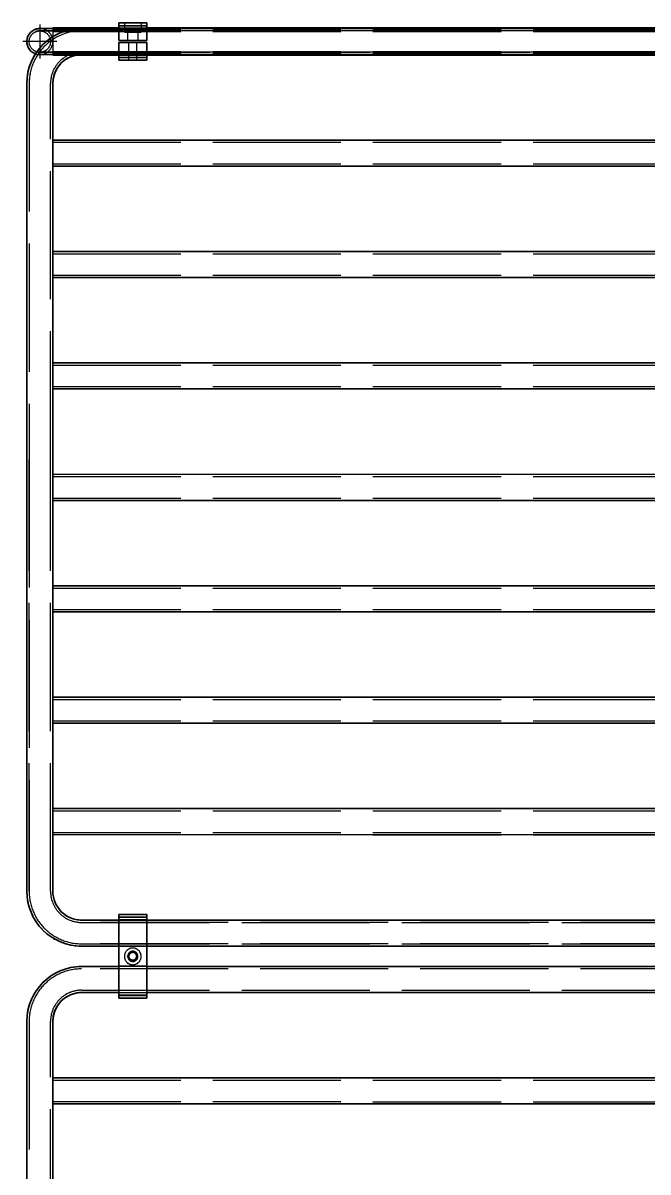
# Model space of a CAD drawing. Header units: millimetres. Extents: x -73083 to 81340, y -6859 to 6812.
# Drawn here: x -64102 to -63428, y 3284 to 4521 of the extents above; entities that cross this region are included whole.
import ezdxf

# ---------------------------------------------------------------- set-up
doc = ezdxf.new("R2010")
doc.units = ezdxf.units.MM
doc.linetypes.add('AM_ISO02W050', pattern=[7.5, 6, -1.5])
doc.linetypes.add('AM_ISO08W050', pattern=[18, 12, -1.5, 3, -1.5])
doc.layers.add('AM_7', color=2, linetype='AM_ISO08W050', lineweight=25)
doc.layers.add('AM_HID', color=1, linetype='AM_ISO02W050', lineweight=25)

msp = doc.modelspace()

# ---------------------------------------------------------------- linework, layer by layer
at = {"color": 7, "lineweight": 35, "ltscale": 23}
for p, q in [((-63998.32048, 4520.763), (-63998.32048, 4517.763)), ((-63968.32048, 4520.763), (-63998.32048, 4520.763)), ((-63998.32048, 4517.763), (-63968.32048, 4517.763)), ((-63998.32048, 4517.763), (-63998.32048, 4501.763)), ((-63968.32048, 4517.763), (-63968.32048, 4520.763)), ((-63968.32048, 4501.763), (-63968.32048, 4517.763)), ((-64083.57487, 4514.76397), (-64038.44499, 4514.76348)), ((-64069.44303, 4515.40118), (-64069.44303, 4514.76983)), ((-64069.44303, 4515.40118), (-63998.31901, 4515.40069)), ((-63998.32048, 4514.763), (-64038.44499, 4514.76348)), ((-63998.32048, 4514.763), (-64038.44499, 4514.76348)), ((-63998.32096, 4514.76983), (-64038.44401, 4514.76983)), ((-63016.43864, 4514.76348), (-63968.32096, 4514.76934)), ((-63016.43815, 4514.75714), (-63968.32048, 4514.763)), ((-63016.43766, 4514.75714), (-63968.32048, 4514.763)), ((-63968.31901, 4515.4002), (-63016.43913, 4515.39434)), ((-63998.32048, 4499.763), (-63998.32096, 4483.763)), ((-63998.32048, 4501.763), (-63968.32048, 4501.763)), ((-63968.32048, 4499.763), (-63998.32048, 4499.763)), ((-63968.32096, 4483.763), (-63968.32048, 4499.763)), ((-64044.74382, 4486.11602), (-63998.31999, 4486.11602)), ((-64044.70524, 4486.12481), (-63998.32096, 4486.12432)), ((-64038.44499, 4486.76348), (-63998.32096, 4486.763)), ((-63968.32096, 4483.763), (-63998.32096, 4483.763)), ((-63998.32096, 4483.763), (-63998.32096, 4480.763)), ((-63998.32096, 4480.763), (-63968.32096, 4480.763)), ((-63968.32096, 4486.763), (-63228.44499, 4486.75811)), ((-63968.32096, 4486.12432), (-63016.43815, 4486.11846)), ((-63968.32096, 4480.763), (-63968.32096, 4483.763)), ((-63968.31999, 4486.11553), (-63016.43864, 4486.10968)), ((-64097.44548, 4455.76397), (-64097.44792, 4050.76373)), ((-64069.44548, 4455.76348), (-64069.44596, 4394.74981)), ((-64069.44206, 4455.76348), (-64069.44206, 4394.76202)), ((-64069.44596, 4394.76446), (-64069.44596, 4366.76446)), ((-64069.44596, 4394.76446), (-63016.43766, 4394.75811)), ((-64069.44206, 4394.76446), (-63016.44059, 4394.75762)), ((-64069.44596, 4366.77911), (-64069.44645, 4274.74981)), ((-64069.44596, 4366.76446), (-63016.43766, 4366.75811)), ((-64069.44206, 4366.76202), (-64069.44303, 4274.76202)), ((-64069.44645, 4274.76446), (-64069.44694, 4246.76446)), ((-64069.44645, 4274.76446), (-63016.43766, 4274.75811)), ((-64069.44303, 4274.76446), (-63016.44059, 4274.75762)), ((-64069.44694, 4246.77911), (-64069.44694, 4154.75006)), ((-64069.44694, 4246.76446), (-63016.43766, 4246.75811)), ((-64069.44303, 4246.76202), (-64069.44352, 4154.76202)), ((-64069.44694, 4154.7647), (-64069.44743, 4126.7647)), ((-64069.44694, 4154.7647), (-63016.43766, 4154.75811)), ((-64069.44352, 4154.76446), (-63016.44059, 4154.75787)), ((-64069.44743, 4126.77911), (-64069.44792, 4050.76348)), ((-64069.44743, 4126.7647), (-63016.43766, 4126.75811)), ((-64069.44401, 4126.76202), (-64069.44401, 4050.76348)), ((-64097.45085, 3585.76373), (-64097.44792, 4050.76373)), ((-64069.44792, 4034.75006), (-64069.44792, 4050.76348)), ((-64069.44401, 4034.76202), (-64069.44401, 4050.76348)), ((-64069.44792, 4034.7647), (-64069.44792, 4006.7647)), ((-64069.44792, 4034.7647), (-63016.43766, 4034.75811)), ((-64069.44401, 4034.76446), (-63016.44059, 4034.75787)), ((-64069.44889, 3914.75006), (-64069.44792, 4006.77911)), ((-64069.44792, 4006.7647), (-63016.43766, 4006.75811)), ((-64069.44499, 3914.76202), (-64069.4445, 4006.76202)), ((-64069.44889, 3914.7647), (-64069.44889, 3886.7647)), ((-64069.44889, 3914.7647), (-63016.43766, 3914.75811)), ((-64069.44499, 3914.76446), (-63016.44059, 3914.75787)), ((-64069.44987, 3794.75006), (-64069.44889, 3886.77911)), ((-64069.44889, 3886.7647), (-63016.43766, 3886.75811)), ((-64069.44596, 3794.76202), (-64069.44499, 3886.76202)), ((-64069.44987, 3794.7647), (-64069.44987, 3766.7647)), ((-64069.44987, 3794.7647), (-63016.43766, 3794.75811)), ((-64069.44596, 3794.76446), (-63016.44059, 3794.75787)), ((-64069.45036, 3674.75006), (-64069.44987, 3766.77911)), ((-64069.44987, 3766.7647), (-63016.43766, 3766.75811)), ((-64069.44694, 3674.76202), (-64069.44596, 3766.76202)), ((-64069.45036, 3674.7647), (-64069.45036, 3646.7647)), ((-64069.45036, 3674.7647), (-63016.43766, 3674.75811)), ((-64069.44694, 3674.76446), (-63064.42546, 3674.75811)), ((-64069.45085, 3585.76348), (-64069.45036, 3646.77911)), ((-64069.45036, 3646.7647), (-63016.43766, 3646.75811)), ((-64069.44694, 3585.76348), (-64069.44694, 3646.76202)), ((-64038.45085, 3554.76348), (-63998.32194, 3554.76324)), ((-64038.44743, 3554.76324), (-63998.31803, 3554.763)), ((-63998.32194, 3557.8421), (-63998.32243, 3473.84283)), ((-63968.32194, 3560.82989), (-63998.32194, 3560.83013)), ((-63998.32194, 3560.83013), (-63998.32194, 3557.8421)), ((-63998.32194, 3557.8421), (-63968.32194, 3557.84185)), ((-63968.31803, 3560.8294), (-63998.31803, 3560.82965)), ((-63968.32243, 3473.84259), (-63968.32194, 3557.84185)), ((-63968.32194, 3557.84185), (-63968.32194, 3560.82989)), ((-63968.32194, 3554.763), (-63016.43766, 3554.75689)), ((-63968.31803, 3554.76275), (-63064.42595, 3554.75714)), ((-63998.32194, 3526.76324), (-64038.45134, 3526.76348)), ((-63016.43766, 3526.75689), (-63968.32194, 3526.763)), ((-63998.32194, 3504.76422), (-64038.45134, 3504.76446)), ((-63998.32487, 3504.763), (-64038.44792, 3504.76324)), ((-63016.44059, 3504.75689), (-63968.32487, 3504.76275)), ((-63016.43766, 3504.75811), (-63968.32194, 3504.76422)), ((-64038.45182, 3476.76446), (-63998.32243, 3476.76422)), ((-63968.32243, 3476.76422), (-63228.45182, 3476.75958)), ((-63998.32243, 3473.84283), (-63998.32243, 3470.83087)), ((-63968.32243, 3473.84259), (-63998.32243, 3473.84283)), ((-63998.32243, 3470.83087), (-63968.32243, 3470.83062)), ((-63998.32243, 3470.83087), (-63998.32243, 3470.76763)), ((-63998.32243, 3470.76763), (-63968.32243, 3470.76739)), ((-63968.32243, 3470.75958), (-63998.32243, 3470.75982)), ((-63998.32243, 3470.75982), (-63998.32243, 3470.69659)), ((-63968.32243, 3470.69635), (-63998.32243, 3470.69659)), ((-63968.32243, 3470.83062), (-63968.32243, 3473.84259)), ((-63968.32243, 3470.76739), (-63968.32243, 3470.83062)), ((-63968.32243, 3470.69635), (-63968.32243, 3470.75958)), ((-64097.45182, 3445.76495), (-64097.45427, 3040.76495)), ((-64069.45182, 3445.7647), (-64069.45182, 3384.75103)), ((-64069.44841, 3445.76348), (-64069.44889, 3384.76324)), ((-64069.45182, 3384.76568), (-64069.45231, 3356.76568)), ((-64069.45182, 3384.76568), (-63016.43766, 3384.75909)), ((-64069.44889, 3384.76446), (-63016.44059, 3384.75787)), ((-64069.45231, 3356.78033), (-64069.4528, 3264.75103)), ((-64069.45231, 3356.76568), (-63016.43766, 3356.75909)), ((-64069.44889, 3356.76324), (-64069.44987, 3264.76324))]:
    msp.add_line(p, q, dxfattribs=at)
for points in [[(-64038.44401, 4514.76983), (-64083.09538, 4514.76983), (-64084.39909, 4514.73712), (-64085.35026, 4514.63946), (-64086.29216, 4514.47686), (-64087.22087, 4514.25079), (-64088.13249, 4513.96173), (-64088.80143, 4513.7044)], [(-64083.08464, 4514.763), (-64083.79264, 4514.75567), (-64084.7487, 4514.70147), (-64085.64518, 4514.58819), (-64086.52165, 4514.41973)]]:
    msp.add_lwpolyline(points, dxfattribs=at)
for centre, radius, start, end in [((-64038.44548, 4455.76348), 59, 89.9996405, 179.99963618), ((-64083.44499, 4500.76397), 14, 85.47106116, 247.50970086), ((-64083.44401, 4500.76593), 14.00218, 247.50993309, 250.42280386), ((-64083.44303, 4500.75762), 14.00222, 247.50993309, 250.40038718), ((-64038.44548, 4455.76348), 31, 89.9996405, 179.99963618), ((-64038.44206, 4455.763), 31, 110.32359238, 179.99963618), ((-64038.45085, 3585.76348), 59, 179.99963618, 269.99964233), ((-64038.45085, 3585.76348), 31, 179.99963618, 269.99964233), ((-64038.44694, 3585.76324), 31, 179.99963618, 269.99964233), ((-64038.45182, 3445.76446), 59, 89.9996405, 179.99963618), ((-64038.44841, 3445.76324), 59, 89.9996405, 101.39852272), ((-64038.45182, 3445.76446), 31, 89.9996405, 179.99963618), ((-64038.44841, 3445.76324), 31, 101.40122747, 179.99963618)]:
    msp.add_arc(centre, radius, start, end, dxfattribs=at)
for centre, start_param, end_param in [((-63983.32194, 3515.84234), 3.1413655921, 6.2829582457), ((-63983.32194, 3515.84234), 6.2829582457, 9.4245508993), ((-63983.32194, 3515.76715), 3.1504321247, 6.2747137775), ((-63983.31852, 3515.84161), 6.2829582457, 8.1549358482), ((-63983.31852, 3515.76666), 5.0148764298, 6.2747137818)]:
    msp.add_ellipse(centre, major_axis=(-4.33789, -0.00098), ratio=0.9999921869, start_param=start_param, end_param=end_param, dxfattribs=at)
at = {"layer": 'AM_7', "ltscale": 23}
for p, q in [((-64083.44499, 4518.96417), (-64083.44499, 4482.56427)), ((-64065.24479, 4500.76397), (-64101.6447, 4500.76397))]:
    msp.add_line(p, q, dxfattribs=at)
at = {"layer": 'AM_HID', "ltscale": 23}
for p, q in [((-63968.32048, 4517.763), (-63998.32048, 4517.763)), ((-63998.3195, 4517.76983), (-63968.3195, 4517.76934)), ((-63968.3195, 4517.76934), (-63998.3195, 4517.76934)), ((-63998.31852, 4517.76104), (-63968.31852, 4517.76104)), ((-63968.31852, 4517.76104), (-63998.31852, 4517.76104)), ((-63998.31803, 4517.75958), (-63968.31803, 4517.75958)), ((-63968.31755, 4517.75909), (-63998.31755, 4517.75958)), ((-63998.31706, 4517.763), (-63968.31706, 4517.763)), ((-63968.31706, 4517.763), (-63998.31706, 4517.763)), ((-63992.32048, 4520.763), (-63992.32048, 4510.763)), ((-63992.3195, 4520.76934), (-63992.3195, 4510.76934)), ((-63992.31852, 4520.76104), (-63992.31852, 4510.76104)), ((-63992.31755, 4520.75958), (-63992.31803, 4510.75958)), ((-63992.31706, 4520.763), (-63992.31706, 4510.763)), ((-63974.32048, 4520.763), (-63974.32048, 4510.763)), ((-63974.3195, 4520.76934), (-63974.3195, 4510.76934)), ((-63974.31852, 4520.76104), (-63974.31852, 4510.76104)), ((-63974.31755, 4520.75958), (-63974.31803, 4510.75958)), ((-63974.31706, 4520.763), (-63974.31706, 4510.763)), ((-64038.44108, 4514.763), (-64083.08464, 4514.763)), ((-64069.4445, 4514.12481), (-64069.44499, 4500.12481)), ((-64069.4445, 4514.12579), (-62988.4445, 4514.11895)), ((-64069.4445, 4514.12481), (-62988.4445, 4514.11798)), ((-64069.4445, 4511.62579), (-62988.4445, 4511.61895)), ((-64069.4445, 4511.62481), (-62988.4445, 4511.61798)), ((-64069.44401, 4514.12969), (-62988.44401, 4514.12286)), ((-64069.44401, 4514.12872), (-62988.44401, 4514.12188)), ((-64069.44401, 4514.12823), (-62988.44401, 4514.12139)), ((-64069.44401, 4514.12725), (-62988.44401, 4514.12042)), ((-64069.44401, 4514.12628), (-62988.4445, 4514.11944)), ((-64069.44401, 4511.62969), (-62988.44401, 4511.62286)), ((-64069.44401, 4511.62872), (-62988.44401, 4511.62188)), ((-64069.44401, 4511.62823), (-62988.44401, 4511.62139)), ((-64069.44401, 4511.62725), (-62988.44401, 4511.62042)), ((-64069.44401, 4511.62628), (-62988.4445, 4511.61944)), ((-64069.44401, 4511.61651), (-62988.44352, 4511.60968)), ((-64069.44352, 4514.11798), (-62988.44352, 4514.11114)), ((-64069.44352, 4514.117), (-62988.44352, 4514.11016)), ((-64069.44352, 4514.11651), (-62988.44352, 4514.10968)), ((-64069.44352, 4511.61798), (-62988.44352, 4511.61114)), ((-64069.44352, 4511.617), (-62988.44352, 4511.61016)), ((-64069.44303, 4515.40069), (-62988.44303, 4515.39385)), ((-64069.44303, 4515.40069), (-62988.44303, 4515.39385)), ((-64069.44303, 4515.4002), (-62988.44303, 4515.39337)), ((-64069.44303, 4515.4002), (-62988.44303, 4515.39337)), ((-64069.44303, 4514.76983), (-64069.44303, 4514.12921)), ((-64069.44303, 4514.12139), (-62988.44303, 4514.11456)), ((-64069.44303, 4514.12042), (-62988.44303, 4514.11358)), ((-64069.44303, 4514.11944), (-62988.44303, 4514.1126)), ((-64069.44303, 4514.11895), (-62988.44303, 4514.11212)), ((-64069.44303, 4512.90118), (-62988.44303, 4512.89434)), ((-64069.44303, 4512.90069), (-62988.44303, 4512.89385)), ((-64069.44303, 4512.90069), (-62988.44303, 4512.89385)), ((-64069.44303, 4512.9002), (-62988.44303, 4512.89337)), ((-64069.44303, 4512.9002), (-62988.44303, 4512.89337)), ((-64069.44303, 4511.62139), (-62988.44303, 4511.61456)), ((-64069.44303, 4511.62042), (-62988.44303, 4511.61358)), ((-64069.44303, 4511.61944), (-62988.44303, 4511.6126)), ((-64069.44303, 4511.61895), (-62988.44303, 4511.61212)), ((-64069.44255, 4515.4002), (-62988.44255, 4515.39337)), ((-64069.44255, 4515.39971), (-62988.44255, 4515.39288)), ((-64069.44255, 4512.9002), (-62988.44255, 4512.89337)), ((-64069.44255, 4512.89971), (-62988.44255, 4512.89288)), ((-64069.44206, 4514.12091), (-62988.44206, 4514.11407)), ((-64069.44206, 4511.62091), (-62988.44206, 4511.61407)), ((-64069.44157, 4514.12286), (-62988.44157, 4514.11602)), ((-64069.44157, 4514.12237), (-62988.44157, 4514.11553)), ((-64069.44157, 4514.12139), (-62988.44157, 4514.11505)), ((-64069.44157, 4511.62286), (-62988.44157, 4511.61602)), ((-64069.44157, 4511.62237), (-62988.44157, 4511.61553)), ((-64069.44157, 4511.62139), (-62988.44157, 4511.61505)), ((-62845.4445, 4512.25616), (-64038.44499, 4512.26348)), ((-62845.44499, 4512.25616), (-64038.44499, 4512.26348)), ((-62845.44401, 4514.74737), (-64038.44401, 4514.75518)), ((-62845.44401, 4512.26251), (-64038.44401, 4512.26983)), ((-62845.44401, 4512.24737), (-64038.44401, 4512.25518)), ((-62845.44303, 4514.75372), (-64038.44303, 4514.76153)), ((-62845.44303, 4514.75372), (-64038.44303, 4514.76153)), ((-62845.44303, 4512.25372), (-64038.44303, 4512.26153)), ((-62845.44303, 4512.25372), (-64038.44303, 4512.26153)), ((-62845.44255, 4514.75225), (-64038.44255, 4514.75958)), ((-62845.44255, 4512.25225), (-64038.44255, 4512.25958)), ((-62845.44206, 4514.75225), (-64038.44206, 4514.75958)), ((-62845.44206, 4512.25225), (-64038.44206, 4512.25958)), ((-62845.44108, 4514.75567), (-64038.44108, 4514.763)), ((-62845.44108, 4514.75518), (-64038.44108, 4514.763)), ((-62845.44108, 4512.25567), (-64038.44108, 4512.263)), ((-62845.44108, 4512.25518), (-64038.44108, 4512.263)), ((-63968.32096, 4514.76934), (-63998.32096, 4514.76983)), ((-63968.32048, 4515.263), (-63998.32048, 4515.263)), ((-63968.32048, 4515.263), (-63998.32048, 4515.263)), ((-63968.32048, 4514.763), (-63998.32048, 4514.763)), ((-63968.32048, 4514.763), (-63998.32048, 4514.763)), ((-63968.3195, 4515.26934), (-63998.3195, 4515.26983)), ((-63968.3195, 4515.26934), (-63998.3195, 4515.26934)), ((-63998.31901, 4515.40069), (-63968.31901, 4515.4002)), ((-63968.31852, 4515.26104), (-63998.31852, 4515.26104)), ((-63968.31852, 4515.26104), (-63998.31852, 4515.26104)), ((-63968.31803, 4515.25958), (-63998.31803, 4515.25958)), ((-63968.31803, 4515.25909), (-63998.31803, 4515.25958)), ((-63968.31706, 4515.263), (-63998.31706, 4515.263)), ((-63968.31706, 4515.263), (-63998.31706, 4515.263)), ((-63992.32048, 4510.763), (-63974.32048, 4510.763)), ((-63988.82048, 4510.763), (-63988.82048, 4501.763)), ((-63988.8195, 4510.76934), (-63988.8195, 4501.76934)), ((-63988.81852, 4510.76104), (-63988.81901, 4501.76104)), ((-63988.81803, 4510.75958), (-63988.81803, 4501.75958)), ((-63988.81706, 4510.763), (-63988.81706, 4501.763)), ((-63977.82048, 4510.763), (-63977.82048, 4501.763)), ((-63977.8195, 4510.76934), (-63977.8195, 4501.76934)), ((-63977.81852, 4510.76104), (-63977.81901, 4501.76104)), ((-63977.81803, 4510.75958), (-63977.81803, 4501.75958)), ((-63977.81706, 4510.763), (-63977.81706, 4501.763)), ((-64069.44499, 4500.12481), (-64069.44499, 4486.12481)), ((-63987.65886, 4480.763), (-63987.65886, 4499.763)), ((-63987.65788, 4480.76934), (-63987.65788, 4499.76934)), ((-63987.6569, 4480.76104), (-63987.6569, 4499.76104)), ((-63987.65593, 4480.75958), (-63987.65593, 4499.75958)), ((-63987.65544, 4480.763), (-63987.65495, 4499.763)), ((-63978.98259, 4480.763), (-63978.98259, 4499.763)), ((-63978.98161, 4480.76934), (-63978.98161, 4499.76934)), ((-63978.98112, 4480.76104), (-63978.98063, 4499.76104)), ((-63978.98014, 4480.75958), (-63978.98014, 4499.75958)), ((-63978.97917, 4480.763), (-63978.97917, 4499.763)), ((-64069.44499, 4488.62481), (-62988.44499, 4488.61798)), ((-64069.44499, 4486.12481), (-64044.70524, 4486.12481)), ((-64069.4445, 4488.62725), (-62988.4445, 4488.62042)), ((-64069.4445, 4488.62628), (-62988.4445, 4488.61944)), ((-64069.4445, 4488.62579), (-62988.4445, 4488.61895)), ((-64069.4445, 4486.12725), (-62988.4445, 4486.12042)), ((-64069.4445, 4486.12628), (-62988.4445, 4486.11944)), ((-64069.4445, 4486.12579), (-62988.4445, 4486.11895)), ((-64069.44401, 4488.62969), (-62988.44401, 4488.62286)), ((-64069.44401, 4488.62872), (-62988.44401, 4488.62188)), ((-64069.44401, 4488.62823), (-62988.44401, 4488.62139)), ((-64069.44401, 4488.617), (-62988.44352, 4488.61016)), ((-64069.44401, 4488.61651), (-62988.44401, 4488.60968)), ((-64069.44401, 4486.12969), (-62988.44401, 4486.12286)), ((-64069.44401, 4486.12872), (-62988.44401, 4486.12188)), ((-64069.44401, 4486.12823), (-62988.44401, 4486.12139)), ((-64069.44401, 4486.117), (-62988.44352, 4486.11016)), ((-64069.44401, 4486.11651), (-64044.74382, 4486.11602)), ((-64069.44352, 4488.61895), (-62988.44352, 4488.61212)), ((-64069.44352, 4488.61798), (-62988.44352, 4488.61114)), ((-64069.44352, 4486.11895), (-62988.44352, 4486.11212)), ((-64069.44352, 4486.11798), (-62988.44352, 4486.11114)), ((-64069.44303, 4489.90118), (-62988.44352, 4489.89434)), ((-64069.44303, 4489.90069), (-62988.44303, 4489.89385)), ((-64069.44303, 4489.90069), (-62988.44303, 4489.89385)), ((-64069.44303, 4489.9002), (-62988.44303, 4489.89337)), ((-64069.44303, 4489.9002), (-62988.44303, 4489.89337)), ((-64069.44303, 4489.9002), (-62988.44303, 4489.89337)), ((-64069.44303, 4489.89971), (-62988.44255, 4489.89288)), ((-64069.44303, 4488.62139), (-62988.44303, 4488.61456)), ((-64069.44303, 4488.62042), (-62988.44303, 4488.61358)), ((-64069.44303, 4488.61944), (-62988.44352, 4488.6126)), ((-64069.44303, 4487.40118), (-62988.44352, 4487.39434)), ((-64069.44303, 4487.40069), (-62988.44303, 4487.39385)), ((-64069.44303, 4487.40069), (-62988.44303, 4487.39385)), ((-64069.44303, 4487.4002), (-62988.44303, 4487.39337)), ((-64069.44303, 4487.4002), (-62988.44303, 4487.39337)), ((-64069.44303, 4487.4002), (-62988.44303, 4487.39337)), ((-64069.44303, 4487.39971), (-62988.44255, 4487.39288)), ((-64069.44303, 4486.12139), (-62988.44303, 4486.11456)), ((-64069.44303, 4486.12042), (-62988.44303, 4486.11358)), ((-64069.44303, 4486.11944), (-62988.44352, 4486.1126)), ((-64069.44206, 4488.62237), (-62988.44157, 4488.61553)), ((-64069.44206, 4488.62139), (-62988.44206, 4488.61505)), ((-64069.44206, 4488.62091), (-62988.44206, 4488.61407)), ((-64069.44206, 4486.12237), (-62988.44157, 4486.11553)), ((-64069.44206, 4486.12139), (-62988.44206, 4486.11505)), ((-64069.44206, 4486.12091), (-62988.44206, 4486.11407)), ((-64069.44157, 4488.62286), (-62988.44157, 4488.61602)), ((-64069.44157, 4486.12286), (-62988.44157, 4486.11602)), ((-62845.44499, 4489.25616), (-64038.44499, 4489.26348)), ((-64038.44499, 4489.26348), (-62845.44499, 4489.25616)), ((-62845.44499, 4486.75616), (-64038.44499, 4486.76348)), ((-62845.44401, 4489.26251), (-64038.44401, 4489.26983)), ((-62845.44401, 4489.24737), (-64038.44401, 4489.25518)), ((-62845.44401, 4486.76251), (-64038.44401, 4486.76983)), ((-62845.44401, 4486.74737), (-64038.44401, 4486.75518)), ((-62845.44352, 4489.25372), (-64038.44352, 4489.26153)), ((-62845.44352, 4486.75372), (-64038.44352, 4486.76153)), ((-62845.44303, 4489.25372), (-64038.44303, 4489.26153)), ((-62845.44303, 4486.75372), (-64038.44303, 4486.76153)), ((-62845.44255, 4489.25225), (-64038.44255, 4489.25958)), ((-62845.44255, 4486.75225), (-64038.44255, 4486.75958)), ((-62845.44206, 4489.25225), (-64038.44206, 4489.25958)), ((-62845.44206, 4486.75225), (-64038.44206, 4486.75958)), ((-64038.44157, 4489.263), (-62845.44157, 4489.25567)), ((-62845.44157, 4489.25518), (-64038.44157, 4489.263)), ((-64038.44157, 4486.763), (-63228.44157, 4486.75811)), ((-62845.44157, 4486.75518), (-64038.44157, 4486.763)), ((-63998.32096, 4486.763), (-63968.32096, 4486.763)), ((-63968.32096, 4486.263), (-63998.32096, 4486.263)), ((-63998.32096, 4486.12432), (-63968.32096, 4486.12432)), ((-63968.32048, 4486.263), (-63998.32048, 4486.263)), ((-63998.32048, 4483.763), (-63968.32048, 4483.763)), ((-63968.31999, 4486.26934), (-63998.31999, 4486.26983)), ((-63968.31999, 4486.26934), (-63998.31999, 4486.26934)), ((-63998.31999, 4486.11602), (-63968.31999, 4486.11553)), ((-63968.31999, 4483.76934), (-63998.31999, 4483.76983)), ((-63998.31999, 4483.76934), (-63968.31999, 4483.76934)), ((-63968.31901, 4486.26104), (-63998.31901, 4486.26104)), ((-63968.31901, 4486.26104), (-63998.31901, 4486.26104)), ((-63968.31901, 4483.76104), (-63998.31901, 4483.76104)), ((-63998.31901, 4483.76104), (-63968.31901, 4483.76104)), ((-63968.31803, 4486.25909), (-63998.31803, 4486.25958)), ((-63968.31803, 4486.25958), (-63998.31803, 4486.25958)), ((-63968.31803, 4483.75958), (-63998.31803, 4483.75958)), ((-63998.31803, 4483.75958), (-63968.31803, 4483.75909)), ((-63968.31706, 4486.263), (-63998.31706, 4486.263)), ((-63968.31706, 4486.263), (-63998.31706, 4486.263)), ((-63968.31706, 4483.763), (-63998.31706, 4483.763)), ((-63998.31706, 4483.763), (-63968.31706, 4483.763)), ((-64097.44206, 4455.76348), (-64097.44401, 4050.76348)), ((-64094.94548, 4455.76397), (-64094.94792, 4050.76373)), ((-64094.94206, 4455.76348), (-64094.94401, 4050.76348)), ((-64071.94792, 4050.76348), (-64071.94548, 4455.76348)), ((-64071.94401, 4050.76348), (-64071.94206, 4455.76348)), ((-64069.44596, 4394.74981), (-64069.44596, 4366.77911)), ((-64069.44206, 4394.76202), (-64069.44206, 4366.76202)), ((-64069.44596, 4392.26446), (-62988.44596, 4392.25762)), ((-64069.44206, 4392.26446), (-62988.44206, 4392.25762)), ((-64069.44596, 4369.26446), (-62988.44596, 4369.25762)), ((-64069.44206, 4369.26446), (-62988.44206, 4369.25762)), ((-64069.44206, 4366.76446), (-62988.44206, 4366.75762)), ((-64069.44645, 4274.74981), (-64069.44694, 4246.77911)), ((-64069.44645, 4272.26446), (-62988.44645, 4272.25762)), ((-64069.44303, 4274.76202), (-64069.44303, 4246.76202)), ((-64069.44303, 4272.26446), (-62988.44303, 4272.25762)), ((-64069.44694, 4249.26446), (-62988.44694, 4249.25762)), ((-64069.44303, 4249.26446), (-62988.44303, 4249.25762)), ((-64069.44303, 4246.76446), (-62988.44303, 4246.75762)), ((-64069.44694, 4154.75006), (-64069.44743, 4126.77911)), ((-64069.44743, 4152.2647), (-62988.44743, 4152.25787)), ((-64069.44352, 4154.76202), (-64069.44401, 4126.76202)), ((-64069.44352, 4152.26446), (-62988.44352, 4152.25762)), ((-64069.44743, 4129.2647), (-62988.44743, 4129.25787)), ((-64069.44401, 4129.26446), (-62988.44401, 4129.25762)), ((-64069.44401, 4126.76446), (-62988.44401, 4126.75762)), ((-64097.44792, 4050.76373), (-64097.45085, 3585.76373)), ((-64097.44401, 4050.76348), (-64097.44694, 3585.76348)), ((-64097.44694, 3585.76348), (-64097.44401, 4050.76348)), ((-64094.94792, 4050.76373), (-64094.95085, 3585.76373)), ((-64094.95085, 3585.76373), (-64094.94792, 4050.76373)), ((-64094.94401, 4050.76348), (-64094.94694, 3585.76348)), ((-64094.94694, 3585.76348), (-64094.94401, 4050.76348)), ((-64071.95085, 3585.76348), (-64071.94792, 4050.76348)), ((-64071.94694, 3585.76348), (-64071.94401, 4050.76348)), ((-64069.44792, 4006.77911), (-64069.44792, 4034.75006)), ((-64069.4445, 4006.76202), (-64069.44401, 4034.76202)), ((-64069.44792, 4032.2647), (-62988.44792, 4032.25787)), ((-64069.44401, 4032.26446), (-62988.4445, 4032.25762)), ((-64069.44792, 4009.2647), (-62988.44792, 4009.25787)), ((-64069.4445, 4009.26446), (-62988.4445, 4009.25762)), ((-64069.4445, 4006.76446), (-62988.4445, 4006.75762)), ((-64069.44889, 3886.77911), (-64069.44889, 3914.75006)), ((-64069.44889, 3912.2647), (-62988.44889, 3912.25787)), ((-64069.44499, 3886.76202), (-64069.44499, 3914.76202)), ((-64069.44499, 3912.26446), (-62988.44499, 3912.25762)), ((-64069.44889, 3889.2647), (-62988.44889, 3889.25787)), ((-64069.44499, 3889.26446), (-62988.44499, 3889.25762)), ((-64069.44499, 3886.76446), (-62988.44499, 3886.75762)), ((-64069.44987, 3766.77911), (-64069.44987, 3794.75006)), ((-64069.44987, 3792.2647), (-62988.44938, 3792.25787)), ((-64069.44596, 3766.76202), (-64069.44596, 3794.76202)), ((-64069.44596, 3792.26446), (-62988.44596, 3792.25762)), ((-64069.44987, 3769.2647), (-62988.44987, 3769.25787)), ((-64069.44596, 3769.26446), (-62988.44596, 3769.25762)), ((-64069.44596, 3766.76446), (-62988.44596, 3766.75762)), ((-64069.45036, 3646.77911), (-64069.45036, 3674.75006)), ((-64069.44694, 3646.76202), (-64069.44694, 3674.76202)), ((-64069.45036, 3672.2647), (-62988.45036, 3672.25787)), ((-64069.44694, 3672.26446), (-62988.44645, 3672.25762)), ((-64069.45036, 3649.2647), (-62988.45036, 3649.25787)), ((-64069.44694, 3649.26446), (-62988.44694, 3649.25762)), ((-64069.44694, 3646.76446), (-62988.44694, 3646.75762)), ((-62845.45085, 3554.75592), (-64038.45085, 3554.76348)), ((-64038.45085, 3552.26348), (-62845.45085, 3552.25592)), ((-62845.45085, 3552.25592), (-64038.45085, 3552.26348)), ((-62845.44743, 3554.75567), (-64038.44743, 3554.76324)), ((-64038.44743, 3552.26324), (-62845.44743, 3552.25567)), ((-62845.44743, 3552.25567), (-64038.44743, 3552.26324)), ((-63968.32194, 3560.76666), (-63998.32194, 3560.7669)), ((-63998.32194, 3560.75909), (-63968.32194, 3560.75885)), ((-63998.32194, 3560.69586), (-63968.32194, 3560.69561)), ((-63968.32194, 3557.68365), (-63998.32194, 3557.68389)), ((-63968.32194, 3555.23223), (-63998.32194, 3555.23248)), ((-63968.32194, 3555.22442), (-63998.32194, 3555.22467)), ((-63998.32194, 3554.76324), (-63968.32194, 3554.763)), ((-63968.31803, 3560.76617), (-63998.31803, 3560.76641)), ((-63998.31803, 3560.75836), (-63968.31803, 3560.75836)), ((-63998.31803, 3560.69512), (-63968.31803, 3560.69512)), ((-63998.31803, 3557.84161), (-63968.31803, 3557.84136)), ((-63968.31803, 3557.68316), (-63998.31803, 3557.68341)), ((-63968.31803, 3555.23175), (-63998.31803, 3555.23199)), ((-63968.31803, 3555.22369), (-63998.31803, 3555.22393)), ((-63998.31803, 3554.763), (-63968.31803, 3554.76275)), ((-64038.45134, 3526.76348), (-62845.45134, 3526.75592)), ((-64038.45085, 3529.26348), (-62845.45134, 3529.25592)), ((-62845.45134, 3529.25592), (-64038.45085, 3529.26348)), ((-64038.44743, 3529.26324), (-62845.44743, 3529.25567)), ((-62845.44743, 3529.25567), (-64038.44743, 3529.26324)), ((-64038.44743, 3526.76324), (-62845.44743, 3526.75567)), ((-62845.44743, 3526.75567), (-64038.44743, 3526.76324)), ((-63968.32194, 3526.763), (-63998.32194, 3526.76324)), ((-63968.32194, 3526.30157), (-63998.32194, 3526.30181)), ((-63968.32194, 3526.29351), (-63998.32194, 3526.29376)), ((-63968.31852, 3526.30108), (-63998.31852, 3526.30108)), ((-63968.31852, 3526.29302), (-63998.31852, 3526.29327)), ((-63992.32194, 3515.68414), (-63992.32194, 3515.72369)), ((-63992.31852, 3515.68365), (-63992.31852, 3515.7232)), ((-63988.82194, 3515.72369), (-63988.82194, 3515.75933)), ((-63988.81852, 3515.7232), (-63988.81852, 3515.75885)), ((-63987.65983, 3515.84234), (-63987.65983, 3515.76715)), ((-63987.65641, 3515.84185), (-63987.65641, 3515.76666)), ((-63978.98405, 3515.84234), (-63978.98405, 3515.76715)), ((-63978.98014, 3515.84161), (-63978.98014, 3515.76666)), ((-63977.82194, 3515.72369), (-63977.82194, 3515.75933)), ((-63977.81852, 3515.7232), (-63977.81852, 3515.7586)), ((-63974.32194, 3515.68414), (-63974.32194, 3515.72369)), ((-63974.31852, 3515.68365), (-63974.31852, 3515.72296)), ((-62845.45134, 3502.25714), (-64038.45134, 3502.26446)), ((-62845.44792, 3502.25567), (-64038.44792, 3502.26324)), ((-63968.32487, 3504.76275), (-63998.32487, 3504.763)), ((-63968.32194, 3505.23272), (-63998.32194, 3505.23272)), ((-63968.32194, 3505.22467), (-63998.32194, 3505.22491)), ((-63968.32194, 3504.76422), (-63998.32194, 3504.76422)), ((-63968.31852, 3505.23199), (-63998.31852, 3505.23223)), ((-63968.31852, 3505.22418), (-63998.31852, 3505.22442)), ((-64038.45182, 3479.26446), (-62845.45182, 3479.25714)), ((-64038.44792, 3479.26324), (-62845.44792, 3479.25567)), ((-64038.44792, 3476.76324), (-63228.44792, 3476.75811)), ((-63998.32243, 3476.76422), (-63968.32243, 3476.76422)), ((-63968.32243, 3476.30181), (-63998.32243, 3476.30206)), ((-63968.32243, 3476.294), (-63998.32243, 3476.29425)), ((-63998.32243, 3473.68463), (-63968.32243, 3473.68438)), ((-63968.31901, 3476.30133), (-63998.31901, 3476.30157)), ((-63968.31901, 3476.29351), (-63998.31901, 3476.29351)), ((-63968.31901, 3473.84185), (-63998.31901, 3473.8421)), ((-63998.31901, 3473.68414), (-63968.31901, 3473.68389)), ((-63998.31901, 3470.83038), (-63968.31901, 3470.83013)), ((-63998.31901, 3470.76715), (-63968.31901, 3470.7669)), ((-63968.31901, 3470.75885), (-63998.31901, 3470.75909)), ((-63968.31901, 3470.69561), (-63998.31901, 3470.69586)), ((-64097.44841, 3445.76348), (-64097.45085, 3040.76348)), ((-64094.95182, 3445.76495), (-64094.95427, 3040.76495)), ((-64094.94841, 3445.76348), (-64094.95085, 3040.76348)), ((-64071.95427, 3040.7647), (-64071.95182, 3445.7647)), ((-64071.95085, 3040.76348), (-64071.94841, 3445.76348)), ((-64069.45182, 3384.75103), (-64069.45231, 3356.78033)), ((-64069.45182, 3382.26568), (-62988.45182, 3382.25909)), ((-64069.44889, 3384.76324), (-64069.44889, 3356.76324)), ((-64069.44889, 3382.26446), (-62988.44889, 3382.25762)), ((-64069.45231, 3359.26568), (-62988.45231, 3359.25909)), ((-64069.44889, 3359.26446), (-62988.44889, 3359.25762)), ((-64069.44889, 3356.76446), (-62988.44889, 3356.75762))]:
    msp.add_line(p, q, dxfattribs=at)
for points in [[(-64038.44303, 4514.76153), (-64083.09489, 4514.76153), (-64084.39811, 4514.72882), (-64085.34928, 4514.63116), (-64086.29167, 4514.46856), (-64087.22038, 4514.242), (-64088.13151, 4513.95294), (-64088.80046, 4513.69561)], [(-64038.44401, 4512.26983), (-64082.86491, 4512.26983), (-64083.41569, 4512.26983), (-64083.42057, 4512.26983), (-64083.40397, 4512.26983), (-64083.32389, 4512.26885), (-64083.3112, 4512.26837), (-64083.31413, 4512.26788), (-64083.74089, 4512.25762), (-64085.00944, 4512.1629), (-64085.78386, 4512.02911), (-64086.54655, 4511.84356), (-64087.8444, 4511.39434)], [(-64038.44303, 4512.26153), (-64082.86393, 4512.26153), (-64083.41471, 4512.26153), (-64083.4196, 4512.26153), (-64083.403, 4512.26104), (-64083.32292, 4512.26055), (-64083.31022, 4512.26007), (-64083.31315, 4512.25958), (-64083.73991, 4512.24932), (-64085.00895, 4512.15411), (-64085.78288, 4512.02081), (-64086.54557, 4511.83477), (-64087.84391, 4511.38604)], [(-64038.44108, 4512.263), (-64082.86198, 4512.263), (-64083.4152, 4512.263), (-64083.41764, 4512.263), (-64083.40104, 4512.263), (-64083.32145, 4512.26202), (-64083.30827, 4512.26153), (-64083.3112, 4512.26104), (-64083.73796, 4512.25079), (-64085.00749, 4512.15557), (-64085.78093, 4512.02227), (-64086.54411, 4511.83624), (-64087.29264, 4511.59893)], [(-64086.17448, 4514.49249), (-64085.29069, 4514.63897), (-64084.3986, 4514.72882), (-64082.98503, 4514.76153), (-64038.44303, 4514.76153)], [(-64085.68718, 4512.04083), (-64085.17887, 4512.14483), (-64084.22819, 4512.23468), (-64083.3488, 4512.2586), (-64083.30632, 4512.26007), (-64083.30436, 4512.26007), (-64083.30632, 4512.26055), (-64083.40251, 4512.26153), (-64083.41862, 4512.26153), (-64083.38298, 4512.26153), (-64081.62077, 4512.26153), (-64038.44303, 4512.26153)], [(-64081.19694, 4512.03887), (-64081.68034, 4512.13507), (-64083.14079, 4512.24932), (-64083.5695, 4512.2586), (-64083.57194, 4512.25909), (-64083.56901, 4512.25909), (-64083.52214, 4512.26007), (-64082.0446, 4512.26007), (-64038.44255, 4512.25958)], [(-64079.59245, 4511.59698), (-64080.12858, 4511.76837), (-64081.10417, 4512.02032), (-64081.64909, 4512.14044), (-64082.65886, 4512.2337), (-64083.53825, 4512.25762), (-64083.57145, 4512.25909), (-64083.5695, 4512.25909), (-64083.52311, 4512.26007), (-64082.23552, 4512.26007), (-64038.44206, 4512.25958)], [(-64079.04557, 4511.38946), (-64080.34391, 4511.83819), (-64081.1071, 4512.02374), (-64081.88053, 4512.15704), (-64083.49675, 4512.26055), (-64083.56706, 4512.26251), (-64083.57096, 4512.26251), (-64083.56999, 4512.263), (-64083.52507, 4512.26348), (-64082.23796, 4512.26397), (-64038.44499, 4512.26348)], [(-64079.0446, 4511.38067), (-64080.34294, 4511.8294), (-64081.10612, 4512.01544), (-64081.87956, 4512.14874), (-64083.49577, 4512.25177), (-64083.56608, 4512.25372), (-64083.57048, 4512.25421), (-64083.56901, 4512.25469), (-64083.52458, 4512.25518), (-64082.23698, 4512.25567), (-64038.44401, 4512.25518)], [(-64078.08854, 4513.69073), (-64078.75749, 4513.94805), (-64079.66862, 4514.23712), (-64080.59782, 4514.46319), (-64081.53971, 4514.6253), (-64082.49089, 4514.72296), (-64083.44596, 4514.75567), (-64083.44743, 4514.75567), (-64083.39811, 4514.75567), (-64080.88005, 4514.75518), (-64038.44401, 4514.75518)], [(-64078.75553, 4513.95294), (-64079.66716, 4514.242), (-64080.59587, 4514.46807), (-64081.53776, 4514.63018), (-64082.48893, 4514.72784), (-64083.44401, 4514.76007), (-64083.44596, 4514.76007), (-64083.39616, 4514.76007), (-64080.87858, 4514.76007), (-64038.44206, 4514.75958)], [(-64080.70866, 4514.49053), (-64081.59294, 4514.63751), (-64082.48454, 4514.72735), (-64083.44401, 4514.76007), (-64083.39616, 4514.76007), (-64080.01725, 4514.76007), (-64038.44255, 4514.75958)], [(-64088.1403, 4487.56671), (-64087.2321, 4487.27764), (-64086.30339, 4487.05059), (-64085.36149, 4486.88751), (-64084.41081, 4486.78887), (-64082.98796, 4486.75567), (-64038.44401, 4486.75518)], [(-64088.13542, 4487.57354), (-64087.22624, 4487.28448), (-64086.29753, 4487.05792), (-64085.35514, 4486.89483), (-64084.40446, 4486.79718), (-64082.98796, 4486.76397), (-64038.44499, 4486.76348)], [(-64088.12809, 4487.56768), (-64087.21647, 4487.27862), (-64086.28776, 4487.05255), (-64085.34587, 4486.89044), (-64084.39518, 4486.79278), (-64082.98454, 4486.76007), (-64038.44206, 4486.75958)], [(-64087.84343, 4490.13848), (-64086.54557, 4489.68975), (-64085.78288, 4489.50421), (-64085.00846, 4489.37091), (-64083.28678, 4489.26788), (-64083.23942, 4489.26641), (-64083.23796, 4489.26593), (-64083.23991, 4489.26593), (-64083.41325, 4489.26397), (-64083.42057, 4489.26397), (-64083.09587, 4489.26397), (-64038.44499, 4489.26348)], [(-64087.84294, 4490.13018), (-64086.5446, 4489.68145), (-64085.7819, 4489.49591), (-64085.00749, 4489.3626), (-64083.28581, 4489.25958), (-64083.23845, 4489.25762), (-64083.23698, 4489.25762), (-64083.23893, 4489.25714), (-64083.41276, 4489.25567), (-64083.4196, 4489.25567), (-64083.09489, 4489.25567), (-64038.44401, 4489.25518)], [(-64087.29118, 4489.92364), (-64086.74089, 4489.74981), (-64085.77995, 4489.5003), (-64085.28971, 4489.38067), (-64084.22477, 4489.28692), (-64083.23503, 4489.263), (-64083.22819, 4489.26251), (-64083.2321, 4489.26202), (-64083.40983, 4489.26055), (-64083.41716, 4489.26007), (-64083.09294, 4489.26007), (-64038.44206, 4489.25958)], [(-64086.17643, 4487.0296), (-64085.29216, 4486.88262), (-64084.40055, 4486.79278), (-64082.98503, 4486.76007), (-64041.653, 4486.75958), (-64038.44255, 4486.75958)], [(-64085.68815, 4489.48175), (-64085.19596, 4489.37823), (-64084.22917, 4489.28692), (-64083.27018, 4489.263), (-64083.23014, 4489.26202), (-64083.23405, 4489.26153), (-64083.40983, 4489.26007), (-64083.41667, 4489.26007), (-64083.18718, 4489.26007), (-64071.37761, 4489.26007), (-64038.44255, 4489.25958)], [(-64081.19987, 4489.48272), (-64081.67448, 4489.38751), (-64083.12663, 4489.27227), (-64083.52507, 4489.263), (-64083.5319, 4489.26251), (-64083.53386, 4489.26251), (-64083.47966, 4489.26153), (-64082.04557, 4489.26153), (-64038.44352, 4489.26153)], [(-64038.44401, 4489.26983), (-64082.98552, 4489.26983), (-64083.47917, 4489.26983), (-64083.52702, 4489.27032), (-64083.52995, 4489.27081), (-64083.49577, 4489.27227), (-64081.87809, 4489.37677), (-64081.10417, 4489.51055), (-64080.34147, 4489.6961), (-64079.04313, 4490.14532)], [(-64038.44303, 4489.26153), (-64082.98454, 4489.26153), (-64083.47819, 4489.26153), (-64083.52604, 4489.26202), (-64083.52897, 4489.26202), (-64083.49479, 4489.26348), (-64081.87712, 4489.36846), (-64081.10319, 4489.50177), (-64080.3405, 4489.6878), (-64079.04216, 4490.13653)], [(-64038.44157, 4489.263), (-64083.1862, 4489.263), (-64083.52507, 4489.26348), (-64083.52751, 4489.26348), (-64083.49382, 4489.26544), (-64081.87565, 4489.36993), (-64081.10173, 4489.50323), (-64080.33854, 4489.68927), (-64079.5905, 4489.92706)], [(-64038.44401, 4486.76983), (-64082.98503, 4486.76983), (-64083.38786, 4486.76983), (-64083.41178, 4486.76983), (-64083.27702, 4486.77032), (-64082.48893, 4486.80255), (-64081.53776, 4486.9002), (-64080.59538, 4487.0628), (-64079.66667, 4487.28887), (-64078.75553, 4487.57794), (-64078.08659, 4487.83526)], [(-64080.71208, 4487.03057), (-64081.59636, 4486.88409), (-64082.48796, 4486.79425), (-64083.40593, 4486.76153), (-64083.41178, 4486.76153), (-64083.38249, 4486.76153), (-64081.1403, 4486.76153), (-64038.44352, 4486.76153)], [(-64038.44303, 4486.76153), (-64082.98405, 4486.76153), (-64083.38737, 4486.76153), (-64083.41081, 4486.76153), (-64083.27604, 4486.76202), (-64082.48796, 4486.79376), (-64081.53678, 4486.8919), (-64080.5944, 4487.05401), (-64079.66569, 4487.28057), (-64078.75456, 4487.56964), (-64078.08561, 4487.82696)], [(-64038.44157, 4486.763), (-64082.98307, 4486.763), (-64083.38542, 4486.763), (-64083.40983, 4486.763), (-64083.40495, 4486.763), (-64082.486, 4486.79571), (-64081.53532, 4486.89337), (-64080.59343, 4487.05548), (-64079.66471, 4487.28204), (-64078.75358, 4487.5711)]]:
    msp.add_lwpolyline(points, dxfattribs=at)
msp.add_circle((-64083.44499, 4500.76397), 11.5, dxfattribs=at)
for centre, radius, start, end in [((-64038.44206, 4455.763), 59, 89.9996405, 179.99963618), ((-64038.44548, 4455.76348), 56.5, 89.9996405, 179.99963618), ((-64038.44206, 4455.763), 56.5, 89.9996405, 179.99963618), ((-64083.44499, 4500.76397), 14, 247.50970086, 85.47106116), ((-64083.44108, 4500.76251), 14.00025, 102.70937946, 109.56477202), ((-64083.44938, 4500.74639), 14.01821, 67.51993066, 90.51327073), ((-64038.44548, 4455.76348), 33.5, 89.9996405, 179.99963618), ((-64038.44206, 4455.763), 33.5, 89.9996405, 179.99963618), ((-64038.44206, 4455.763), 31, 89.9996405, 110.32359238), ((-64038.45085, 3585.76348), 59, 179.99963618, 269.99964233), ((-64038.44694, 3585.76324), 59, 179.99963618, 269.99964233), ((-64038.44694, 3585.76324), 59, 179.99963618, 269.99964233), ((-64038.45085, 3585.76348), 56.5, 179.99963618, 269.99964233), ((-64038.45085, 3585.76348), 56.5, 179.99963618, 269.99964233), ((-64038.44694, 3585.76324), 56.5, 179.99963618, 269.99964233), ((-64038.44694, 3585.76324), 56.5, 179.99963618, 269.99964233), ((-64038.45085, 3585.76348), 33.5, 179.99963618, 269.99964233), ((-64038.45085, 3585.76348), 33.5, 179.99963618, 269.99964233), ((-64038.44694, 3585.76324), 33.5, 179.99963618, 269.99964233), ((-64038.44694, 3585.76324), 33.5, 179.99963618, 269.99964233), ((-64038.45085, 3585.76348), 31, 179.99963618, 269.99964233), ((-64038.44694, 3585.76324), 31, 179.99963618, 269.99964233), ((-64038.44841, 3445.76324), 59, 101.39852272, 179.99963618), ((-64038.45182, 3445.76446), 56.5, 89.9996405, 179.99963618), ((-64038.44841, 3445.76324), 56.5, 89.9996405, 179.99963618), ((-64038.45182, 3445.76446), 33.5, 89.9996405, 179.99963618), ((-64038.44841, 3445.76324), 33.5, 89.9996405, 179.99963618), ((-64038.44841, 3445.76324), 31, 89.9996405, 101.40122747)]:
    msp.add_arc(centre, radius, start, end, dxfattribs=at)
for centre, major_axis, start_param, end_param in [((-63983.32194, 3515.72369), (9, 0.00195), 3.1413655921, 6.2829582457), ((-63983.32194, 3515.68414), (9, 0.00195), 3.1413655921, 6.2829582457), ((-63983.32194, 3515.72369), (9, 0.00195), 6.2829582457, 9.4245508993), ((-63983.32194, 3515.68414), (9, 0.00195), 6.2829582457, 9.4245508993), ((-63983.31852, 3515.68365), (9, 0.00195), 3.1413655921, 6.2829582457), ((-63983.31852, 3515.7232), (9, 0.00195), 3.1413655921, 6.2829582457), ((-63983.31852, 3515.68365), (9, 0.00195), 6.2829582457, 9.4245508993), ((-63983.31852, 3515.7232), (9, 0.00195), 6.2829582457, 9.4245508993), ((-63983.32194, 3515.75933), (5.5, 0.00122), 3.1413655921, 6.2829582457), ((-63983.32194, 3515.72369), (5.5, 0.00122), 3.1413655921, 6.2829582457), ((-63983.32194, 3515.75933), (5.5, 0.00122), 6.2829582457, 9.4245508993), ((-63983.32194, 3515.72369), (5.5, 0.00122), 6.2829582457, 9.4245508993), ((-63983.31852, 3515.7586), (5.5, 0.00122), 3.1413655921, 6.2829582457), ((-63983.31852, 3515.7232), (5.5, 0.00122), 3.1413655921, 6.2829582457), ((-63983.31852, 3515.7586), (5.5, 0.00122), 6.2829582457, 9.4245508993), ((-63983.31852, 3515.7232), (5.5, 0.00122), 6.2829582457, 9.4245508993), ((-63983.32194, 3515.76715), (-4.33789, -0.00098), 6.2747137775, 6.2829582457), ((-63983.32194, 3515.76715), (-4.33789, -0.00098), 6.2829582457, 9.4245508993), ((-63983.31852, 3515.76666), (-4.33789, -0.00098), 6.2829582457, 9.4245508993), ((-63983.31852, 3515.84161), (-4.33789, -0.00098), 3.1413655921, 6.2829582457), ((-63983.31852, 3515.76666), (-4.33789, -0.00098), 6.2747137818, 6.2829582457), ((-63983.31852, 3515.76666), (-4.33789, -0.00098), 3.1413655921, 5.0148764298), ((-63983.31852, 3515.84161), (-4.33789, -0.00098), 1.8717505411, 3.1413655921), ((-63983.32194, 3515.76715), (-4.33789, -0.00098), 3.1413655921, 3.1504321247)]:
    msp.add_ellipse(centre, major_axis=major_axis, ratio=0.9999921869, start_param=start_param, end_param=end_param, dxfattribs=at)

doc.saveas('drawing.dxf')
